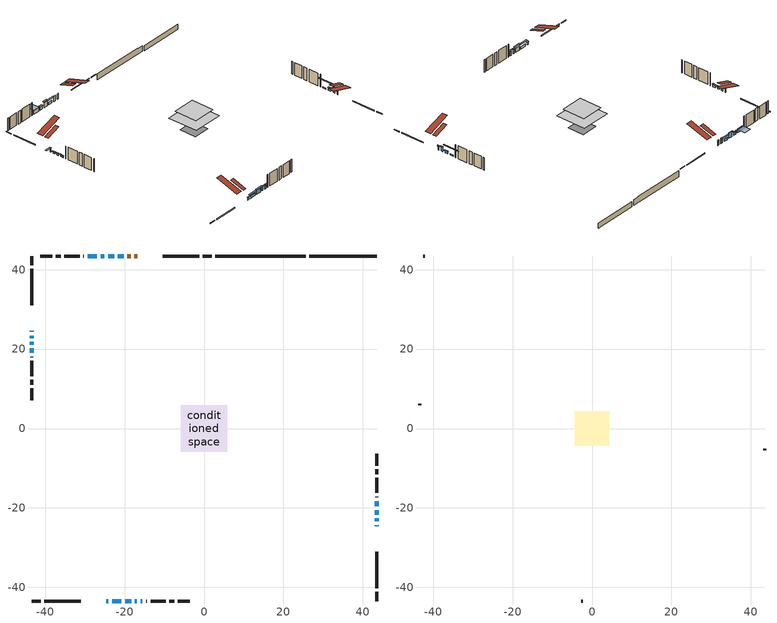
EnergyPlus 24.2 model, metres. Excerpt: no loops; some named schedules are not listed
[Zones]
conditioned space
 floor outside (Floor1 construction): -2.62,-2.62 -2.62,2.62 2.62,2.62 2.62,-2.62 z0.92
 floor outside (Floor2 construction): -1.28,-1.28 -1.28,1.28 1.28,1.28 1.28,-1.28 z0.92
 floor adiabatic (AdiabaticFloorConstruction): -5.87,-5.87 -5.87,5.87 5.87,5.87 5.87,-5.87 z3.36
 floor foundation (Slab1 construction): -2.76,-2.76 -2.76,2.76 2.76,2.76 2.76,-2.76 z-1.66
 floor foundation (Slab1 construction 1): -3.2,-3.2 -3.2,3.2 3.2,3.2 3.2,-3.2 z-1.42
 wall outside (RimJoist1 construction): 1.96,43.44 -0.33,43.44 / -43.44,-43.44 -41.16,-43.44 / -43.44,43.44 -43.44,41.16 / 43.44,-43.44 43.44,-41.16 z0.92:1.22
 wall outside (RimJoist2 construction): -1.25,43.44 -10.43,43.44 / -40.23,-43.44 -31.05,-43.44 / -43.44,40.23 -43.44,31.05 / 43.44,-40.23 43.44,-31.05 z0.92:1.22
 wall outside (AdiabaticWallConstruction 1): -16.87,43.44 -17.56,43.44 / -18.49,43.44 -19.31,43.44 z0.92:2.95
 wall outside (AdiabaticWallConstruction): -24.62,-43.44 -24.08,-43.44 z0.92:1.81; -43.44,24.62 -43.44,24.33 / 43.44,-24.62 43.44,-24.33 / -19.89,-43.44 -18.31,-43.44 / -17.38,-43.44 -16.9,-43.44 / -15.97,-43.44 -15.49,-43.44 z0.92:2.48; -43.44,23.41 -43.44,22.74 z0.92:1.65; 43.44,-23.41 43.44,-22.64 z0.92:2.67; 43.44,-21.71 43.44,-20.54 / -20.24,43.44 -21.71,43.44 z0.92:1.86; -23.15,-43.44 -20.82,-43.44 z0.92:1.84; -43.44,21.82 -43.44,21.15 / -43.44,20.23 -43.44,19.06 z0.92:1.66; -22.64,43.44 -24.14,43.44 z0.92:2.93; 43.44,-19.62 43.44,-18.27 z0.92:1.3; -25.07,43.44 -26.03,43.44 z0.92:2.09; -26.96,43.44 -29.32,43.44 z0.92:2.28
 wall outside (Wall1 construction): -30.25,43.44 -30.42,43.44 / -14.56,-43.44 -14.39,-43.44 / -43.44,18.13 -43.44,17.96 / 43.44,-17.34 43.44,-17.17 z0.92:5.8
 wall outside (Wall2 construction): -31.35,43.44 -35.16,43.44 / -13.46,-43.44 -9.65,-43.44 / -43.44,17.03 -43.44,13.22 / 43.44,-16.24 43.44,-12.43 z0.92:5.8
 wall outside (Wall3 construction): -36.09,43.44 -37.31,43.44 / -8.72,-43.44 -7.5,-43.44 / -43.44,12.29 -43.44,11.07 / 43.44,-11.5 43.44,-10.28 z0.92:5.8
 wall outside (Wall4 construction): -38.24,43.44 -41.23,43.44 / -6.57,-43.44 -3.58,-43.44 / -43.44,10.14 -43.44,7.15 / 43.44,-9.35 43.44,-6.36 z0.92:5.8
 wall foundation (FoundationWall1 construction): 43.44,43.44 26.53,43.44 z-1.66:0.31
 wall foundation (FoundationWall2 construction): 2.89,43.44,-1.42 2.89,43.44,0.92 23.33,43.44,0.92 23.33,43.44,0.69 25.6,43.44,0.69 25.6,43.44,-1.42
 window (WindowConstruction 15): -24.61,-43.44 -24.08,-43.44 z0.92:1.81
 window (WindowConstruction 6): -43.44,24.61 -43.44,24.33 z0.92:2.48
 window (WindowConstruction 7): -43.44,23.4 -43.44,22.74 z0.92:1.65
 window (WindowConstruction 8): 43.44,-24.61 43.44,-24.33 z0.92:2.48
 window (WindowConstruction 9): 43.44,-23.4 43.44,-22.64 z0.92:2.67
 window (WindowConstruction 10): 43.44,-21.71 43.44,-20.55 z0.92:1.86
 window (WindowConstruction 11): -20.24,43.44 -21.71,43.44 z0.92:1.86
 window (WindowConstruction 12): -23.15,-43.44 -20.82,-43.44 z0.92:1.83
 window (WindowConstruction 13): -43.44,21.82 -43.44,21.15 z0.92:1.66
 window (WindowConstruction): -22.64,43.44 -24.14,43.44 z0.92:2.93
 window (WindowConstruction 14): -43.44,20.22 -43.44,19.06 z0.92:1.66
 window (WindowConstruction 16): 43.44,-19.62 43.44,-18.27 z0.92:1.3
 window (WindowConstruction 1): -25.07,43.44 -26.03,43.44 z0.92:2.09
 window (WindowConstruction 2): -26.96,43.44 -29.32,43.44 z0.92:2.28
 window (WindowConstruction 3): -19.89,-43.44 -18.31,-43.44 z0.92:2.48
 window (WindowConstruction 4): -17.38,-43.44 -16.9,-43.44 z0.92:2.48
 window (WindowConstruction 5): -15.97,-43.44 -15.49,-43.44 z0.92:2.48
 door (Door): -16.87,43.44 -17.56,43.44 z0.92:2.95
 door (Door 1): -18.49,43.44 -19.31,43.44 z0.92:2.95
 ceiling adiabatic (AdiabaticFloorConstruction): 5.87,-5.87 5.87,5.87 -5.87,5.87 -5.87,-5.87 z3.36
 roof outside (Roof2 construction): -15.94,43.44,5.8 -15.94,38.14,7.57 -14.54,38.14,7.57 -14.54,43.44,5.8; -25.54,-43.44,5.8 -25.54,-38.14,7.57 -26.94,-38.14,7.57 -26.94,-43.44,5.8; -43.44,25.54,5.8 -38.14,25.54,7.57 -38.14,26.94,7.57 -43.44,26.94,5.8; 43.44,-25.54,5.8 38.14,-25.54,7.57 38.14,-26.94,7.57 43.44,-26.94,5.8
attic - vented
 floor to conditioned space (Floor3 construction Reversed): -4.38,-4.38 -4.38,4.38 4.38,4.38 4.38,-4.38 z5.8
 wall outside (Wall5 construction): -42.16,43.44 -42.51,43.44 / -2.66,-43.44 -2.3,-43.44 / -43.44,6.22 -43.44,5.87 / 43.44,-5.43 43.44,-5.08 z0.92:5.8
 roof outside (Roof1 construction): -13.61,43.44,5.8 -13.61,34.91,8.64 -11.36,34.91,8.64 -11.36,43.44,5.8; -27.87,-43.44,5.8 -27.87,-34.91,8.64 -30.12,-34.91,8.64 -30.12,-43.44,5.8; -43.44,27.87,5.8 -34.91,27.87,8.64 -34.91,30.12,8.64 -43.44,30.12,5.8; 43.44,-27.87,5.8 34.91,-27.87,8.64 34.91,-30.12,8.64 43.44,-30.12,5.8
shading: -23.9,-43.44 -24.79,-43.44 -24.79,-44.66 -23.9,-44.66 z1.99; -43.44,24.15 -43.44,24.79 -45.88,24.79 -45.88,24.15 z2.66; -43.44,22.56 -43.44,23.58 -43.85,23.58 -43.85,22.56 z1.83; 43.44,-24.15 43.44,-24.79 43.85,-24.79 43.85,-24.15 z2.66; 43.44,-22.46 43.44,-23.58 43.85,-23.58 43.85,-22.46 z2.85; 43.44,-20.37 43.44,-21.89 43.85,-21.89 43.85,-20.37 z2.04; -22.62,43.44 -19.33,43.44 -19.33,43.85 -22.62,43.85 z2.77; -19.91,-43.44 -24.06,-43.44 -24.06,-43.85 -19.91,-43.85 z2.75; -43.44,20.97 -43.44,21.99 -43.85,21.99 -43.85,20.97 z1.84; -24.32,43.44 -22.46,43.44 -22.46,43.85 -24.32,43.85 z3.11; -43.44,18.88 -43.44,20.4 -43.85,20.4 -43.85,18.88 z1.84; 43.44,-15.65 43.44,-22.24 43.85,-22.24 43.85,-15.65 z3.92; -26.21,43.44 -24.89,43.44 -24.89,44.05 -26.21,44.05 z2.27; -29.5,43.44 -26.78,43.44 -26.78,46.79 -29.5,46.79 z2.46; -17.7,-43.44 -20.5,-43.44 -20.5,-43.85 -17.7,-43.85 z3.09; -16.6,-43.44 -17.68,-43.44 -17.68,-43.85 -16.6,-43.85 z2.78; -15.19,-43.44 -16.27,-43.44 -16.27,-43.85 -15.19,-43.85 z2.78
[Building]
Building 1: Terrain=Suburbs
[Site:Location]
Calgary Intl AP_AB: Latitude {deg}=51.11; Longitude {deg}=-114.02; Time Zone {hr}=-7; Elevation {m}=1084; Keep Site Location Information=Yes
[Site:GroundTemperature:Shallow]
0.326196, -1.55603, -1.70677, -0.813554, 2.7722, 6.34125, 9.43543, 11.3955, 11.562, 9.96783, 6.95256, 3.49299
[Site:WaterMainsTemperature]
Calculation Method=Schedule; Temperature Schedule=mains temperature schedule
[Material] Roughness=Rough; Thermal Absorptance=0.9
Name | Thickness {m} | Conductivity {W/m-K} | Density {kg/m3} | Specific Heat {J/kg-K} | Solar Absorptance | Visible Absorptance
asphalt or fiberglass shingles | 0.00635 | 0.162714 | 1121.4 | 1465.45 | 0.4 | 0.4
ceiling loosefill ins | 0.169333 | 0.0480833 | 16.02 | 1046.75 | 0.7 | 0.7
ceiling stud and cavity | 0.1397 | 0.166325 | 65.682 | 1177.47 | 0.7 | 0.7
concrete 4.0 in. | 0.1016 | 1.803125 | 2242.8 | 837.4 | 0.7 | 0.7
concrete 8.0 in. | 0.2032 | 1.803125 | 2242.8 | 837.4 | 0.7 | 0.7
door material | 0.04445 | 0.053851 | 512.64 | 1214.23 | 0.7 | 0.7
exterior vertical ins | 0.00151968 | 0.029427 | 32.04 | 1214.23 | 0.7 | 0.7
exterior vertical ins 1 | 0.00325603 | 0.029427 | 32.04 | 1214.23 | 0.7 | 0.7
floor covering | 0.0127 | 0.0433444 | 54.468 | 1339.84 | 0.6 | 0.6
floor rigid ins; roof rigid ins | 0.103632 | 0.029427 | 32.04 | 1214.23 | 0.7 | 0.7
floor rigid ins 1; wall rigid ins 1 | 0.512978 | 0.029427 | 32.04 | 1214.23 | 0.7 | 0.7
floor stud and cavity | 0.1397 | 0.151351 | 92.3553 | 1139.71 | 0.7 | 0.7
floor stud and cavity 1 | 0.1397 | 0.167309 | 92.3553 | 1139.71 | 0.7 | 0.7
floor stud and cavity 2 | 0.1397 | 1.75129 | 37.0049 | 1207.88 | 0.7 | 0.7
furniture material conditioned space 1 | 0.1524 | 0.115458 | 640.8 | 1214.23 | 0.6 | 0.6
gypsum board | 0.0127 | 0.160291 | 801 | 837.4 | 0.6 | 0.6
gypsum board 1 | 0.0127 | 0.160291 | 801 | 837.4 | 0.7 | 0.7
osb sheathing 0.5 in. | 0.0127 | 0.115458 | 512.64 | 1214.23 | 0.7 | 0.7
osb sheathing 0.75 in. | 0.01905 | 0.115458 | 512.64 | 1214.23 | 0.7 | 0.7
osb sheathing 2.0 in. | 0.0508 | 0.115458 | 512.64 | 1214.23 | 0.7 | 0.7
rim joist rigid ins; wall rigid ins | 0.051816 | 0.029427 | 32.04 | 1214.23 | 0.7 | 0.7
rim joist stud and cavity | 0.0508 | 0.0488503 | 125.044 | 1163.47 | 0.6 | 0.6
rim joist stud and cavity 1 | 0.0508 | 0.0482781 | 125.044 | 1163.47 | 0.6 | 0.6
roof stud and cavity | 0.2032 | 0.141459 | 78.34581 | 1123.46 | 0.7 | 0.7
wall stud and cavity | 0.1397 | 0.103846 | 139.0536 | 1170.24 | 0.7 | 0.7
wall stud and cavity 1 | 0.1397 | 0.180317 | 139.0536 | 1170.24 | 0.7 | 0.7
wall stud and cavity 2 | 0.1397 | 0.233353 | 139.0536 | 1170.24 | 0.7 | 0.7
wall stud and cavity 3 | 0.1397 | 0.18494 | 139.0536 | 1170.24 | 0.7 | 0.7
wall stud and cavity 4 | 0.0889 | 6.9971 | 50.32683 | 1063.81 | 0.6 | 0.6
wall stud and cavity 5 | 0.0889 | 0.380278 | 52.3479 | 1209.89 | 0.7 | 0.7
wall stud and cavity 6 | 0.0889 | 0.391764 | 83.0341 | 1211.67 | 0.7 | 0.7
wood siding | 0.0254 | 0.102417 | 544.68 | 1172.36 | 0.4 | 0.4
wood siding 1 | 0.00254 | 0.102417 | 544.68 | 1172.36 | 0.4 | 0.4
wood siding 2; wood siding 3; wood siding 4 | 0.0254 | 0.102417 | 544.68 | 1172.36 | 0.7 | 0.7
[WindowMaterial:SimpleGlazingSystem]
Name | U-Factor {W/m2-K} | Solar Heat Gain Coefficient
WindowMaterial | 4.349348 | 0.68
WindowMaterial 1 | 1.43142 | 0.45
WindowMaterial 10 | 1.41212 | 0.45
WindowMaterial 11 | 1.44562 | 0.44
WindowMaterial 12 | 1.58984 | 0.38
WindowMaterial 13 | 1.49104 | 0.42
WindowMaterial 14 | 1.84932 | 0.5
WindowMaterial 15 | 5.675161 | 0.6
WindowMaterial 2 | 1.27698 | 0.51
WindowMaterial 3 | 1.240643 | 0.52
WindowMaterial 4 | 1.41212 | 0.46
WindowMaterial 5 | 1.58814 | 0.38
WindowMaterial 6 | 1.59211 | 0.4
WindowMaterial 7 | 1.59381 | 0.38
WindowMaterial 8 | 1.47287 | 0.44
WindowMaterial 9 | 1.44108 | 0.44
[Construction]
AdiabaticFloorConstruction: floor stud and cavity 2, floor rigid ins 1, osb sheathing 0.75 in., floor covering
AdiabaticWallConstruction: wood siding 3, wall rigid ins 1, wall stud and cavity 5, gypsum board
AdiabaticWallConstruction 1: wood siding 4, wall rigid ins 1, wall stud and cavity 5, gypsum board
Door; Door 1: door material
Floor1 construction: floor stud and cavity, floor rigid ins, osb sheathing 0.75 in., floor covering
Floor2 construction: floor stud and cavity 1, floor rigid ins, osb sheathing 0.75 in., floor covering
Floor3 construction Reversed: gypsum board, ceiling stud and cavity, ceiling loosefill ins
FoundationWall1 construction; FoundationWall2 construction: concrete 8.0 in., gypsum board 1
furniture construction conditioned space 1: furniture material conditioned space 1
PartitionWallConstruction: gypsum board, wall stud and cavity 6, gypsum board
RimJoist1 construction: wood siding 2, rim joist rigid ins, osb sheathing 2.0 in., rim joist stud and cavity
RimJoist2 construction: wood siding 2, rim joist rigid ins, osb sheathing 2.0 in., rim joist stud and cavity 1
Roof1 construction: asphalt or fiberglass shingles
Roof2 construction: asphalt or fiberglass shingles, roof rigid ins, osb sheathing 0.75 in., roof stud and cavity, gypsum board
Slab1 construction; Slab1 construction 1: concrete 4.0 in.
Wall1 construction: wood siding, osb sheathing 0.5 in., wall stud and cavity, gypsum board
Wall2 construction: wood siding, wall rigid ins, osb sheathing 0.5 in., wall stud and cavity 1, gypsum board
Wall3 construction: wood siding, wall rigid ins, osb sheathing 0.5 in., wall stud and cavity 2, gypsum board
Wall4 construction: wood siding, wall rigid ins, osb sheathing 0.5 in., wall stud and cavity 3, gypsum board
Wall5 construction: wood siding 1, wall stud and cavity 4
WindowConstruction: WindowMaterial
WindowConstruction 1: WindowMaterial 1
WindowConstruction 10: WindowMaterial 9
WindowConstruction 11: WindowMaterial 10
WindowConstruction 12: WindowMaterial 11
WindowConstruction 13: WindowMaterial 12
WindowConstruction 14: WindowMaterial 13
WindowConstruction 15: WindowMaterial 14
WindowConstruction 16: WindowMaterial 15
WindowConstruction 2: WindowMaterial 2
WindowConstruction 3: WindowMaterial 3
WindowConstruction 4: WindowMaterial 4
WindowConstruction 5: WindowMaterial 5
WindowConstruction 6; WindowConstruction 8: WindowMaterial 6
WindowConstruction 7: WindowMaterial 7
WindowConstruction 9: WindowMaterial 8
[Zone] Multiplier=1; Part of Total Floor Area=Yes
Name | Volume {m3}
attic - vented | 35.3824
conditioned space | 561.4
[Space]
Name | Zone | Volume {m3}
attic - vented 1 | attic - vented | 35.3824
conditioned space 1 | conditioned space | 561.4
[ZoneInfiltration:EffectiveLeakageArea]
infil attic - vented 1: Zone or Space=attic - vented 1; Schedule=Always On Discrete; Effective Air Leakage Area {cm2}=2628.69; Stack Coefficient=0.00053681; Wind Coefficient=1.56542e-05
[ZoneMixing]
whole house fan mix: Zone or Space=attic - vented; Schedule=Always On Continuous; Design Flow Rate Calculation Method=Flow/Zone; Design Flow Rate {m3/s}=0; Source Zone or Space=conditioned space
[SurfaceProperty:ExposedFoundationPerimeter] Exposed Perimeter Calculation Method=TotalExposedPerimeter
Name | Total Exposed Perimeter {m}
Slab1 | 16.916
Slab1 1 | 22.708
[InternalMass] Zone or ZoneList=conditioned space; Space or SpaceList=conditioned space 1
Name | Construction | Surface Area {m2}
furniture mass conditioned space 1 | furniture construction conditioned space 1 | 97.2043
partition wall mass | PartitionWallConstruction | 243.011
[Lights]
interior lighting: Zone or ZoneList or Space or SpaceList=conditioned space 1; Schedule=interior lighting schedule; Design Level Calculation Method=LightingLevel; Lighting Level {W}=343.2; Return Air Fraction=0; Fraction Radiant=0.6; Fraction Visible=0.2; Fraction Replaceable=1
[People]
occupants: Zone or ZoneList or Space or SpaceList=conditioned space 1; Number of People Schedule=occupants schedule; Number of People Calculation Method=People; Number of People=3; Fraction Radiant=0.314171; Sensible Heat Fraction=0.56303; Activity Level Schedule=occupants activity schedule; Carbon Dioxide Generation Rate {m3/s-W}=0; Enable ASHRAE 55 Comfort Warnings=No; Mean Radiant Temperature Calculation Type=EnclosureAveraged
[ElectricEquipment] Zone or ZoneList or Space or SpaceList=conditioned space 1; Design Level Calculation Method=EquipmentLevel
Name | Schedule | Design Level {W} | Fraction Latent | Fraction Radiant | Fraction Lost
clothes dryer | clothes dryer schedule | 140.772 | 0.015 | 0.081 | 0.85
clothes washer | clothes washer schedule | 32.1985 | 0.03 | 0.162 | 0.7
cooking range | cooking range schedule | 215.147 | 0.08 | 0.432 | 0.2
dishwasher | dishwasher schedule | 66.8632 | 0.3 | 0.18 | 0.4
fridge | fridge schedule | 72.9452 | 0 | 0.6 | 0
mech vent bath fan 0 | mech vent bath fan 0 schedule | 50.2 | 0 | 0 | 1
mech vent bath fan 1 | mech vent bath fan 1 schedule | 50.2 | 0 | 0 | 1
mech vent house fan | mech vent house fan schedule | 0 | 0 | 0 | 1
mech vent house fan cfis | mech vent house fan cfis schedule | 0 | 0 | 0 | 0
mech vent range fan 0 | mech vent range fan 0 schedule | 57 | 0 | 0 | 1
misc plug loads | misc plug loads schedule | 494.7 | 0.045 | 0.513 | 0.1
whole house fan | Always On Discrete | 0 | 0 | 0 | 1
[OtherEquipment] Zone or ZoneList or Space or SpaceList=conditioned space 1; Design Level Calculation Method=EquipmentLevel
Name | Fuel Type | Schedule | Design Level {W} | Fraction Latent | Fraction Radiant | Fraction Lost
clothes dryer 1 | Electricity | clothes dryer schedule | 0 | 0.015 | 0.081 | 0.85
cooking range 1 | Electricity | cooking range schedule | 0 | 0.08 | 0.432 | 0.2
general water use latent | None | general water use schedule | 62.594 | 1 | 0 | 0
general water use sensible | None | general water use schedule | -61.6891 | 0 | 0.6 | 0
mech vent house fan latent load | None | Always On Discrete | 0 | 1 | 0 | 0
mech vent house fan sensible load | None | Always On Discrete | 0 | 0 | 0 | 0
water heater energy adjustment1 | NaturalGas | Always On Discrete | 0.01 | 0 | 0 | 1
[ZoneInfiltration:DesignFlowRate] Zone or ZoneList or Space or SpaceList=conditioned space 1; Schedule=Always On Discrete; Design Flow Rate Calculation Method=Flow/Zone; Design Flow Rate {m3/s}=0
infil flow; natural vent flow; whole house fan flow
[Foundation:Kiva] Initial Indoor Air Temperature {C}=18; Wall Depth Below Slab {m}=0.2032; Custom Block X Position 1 {m}=0.2159; Custom Block Z Position 1 {m}=0
Name | Wall Height Above Grade {m} | Custom Block Material Name 1 | Custom Block Depth 1 {m}
Foundation Kiva 1 | 0.310012 | exterior vertical ins | 1.97001
Foundation Kiva 2 | 0.920008 | exterior vertical ins 1 | 2.34001
[Foundation:Kiva:Settings]
Soil Conductivity {W/m-K}=0.849921; Soil Density {kg/m3}=1842.3; Soil Specific Heat {J/kg-K}=418.7; Ground Solar Absorptivity=0.9; Ground Thermal Absorptivity=0.9; Ground Surface Roughness {m}=0.03; Far-Field Width {m}=40; Deep-Ground Boundary Condition=ZeroFlux; Deep-Ground Depth {m}=40; Minimum Cell Dimension {m}=0.2; Maximum Cell Growth Coefficient=3; Simulation Timestep=Timestep
[Exterior:Lights]
exterior lighting: Schedule=exterior lighting schedule; Design Level {W}=75.6
[Schedule:Constant]
Name | Hourly Value
Always On Continuous; mech vent house fan schedule; mech vent house fan cfis schedule; Always On Discrete | 1
occupants activity schedule | 117.228
fridge schedule | 0
[Schedule:Week:Daily]
interior lighting schedule Week Rule - Jan1-Jan27: interior lighting schedule day, interior lighting schedule day, interior lighting schedule day, interior lighting schedule day, interior lighting schedule day, interior lighting schedule day, interior lighting schedule day, interior lighting schedule default day, interior lighting schedule default day, interior lighting schedule default day, interior lighting schedule default day, interior lighting schedule default day
interior lighting schedule Week Rule - Jan28-Feb3: interior lighting schedule day, interior lighting schedule day, interior lighting schedule day, interior lighting schedule day, interior lighting schedule day 1, interior lighting schedule day 1, interior lighting schedule day 1, interior lighting schedule default day, interior lighting schedule default day, interior lighting schedule default day, interior lighting schedule default day, interior lighting schedule default day
interior lighting schedule Week Rule - Feb4-Feb24: interior lighting schedule day 1, interior lighting schedule day 1, interior lighting schedule day 1, interior lighting schedule day 1, interior lighting schedule day 1, interior lighting schedule day 1, interior lighting schedule day 1, interior lighting schedule default day, interior lighting schedule default day, interior lighting schedule default day, interior lighting schedule default day, interior lighting schedule default day
interior lighting schedule Week Rule - Feb25-Mar3: interior lighting schedule day 1, interior lighting schedule day 1, interior lighting schedule day 1, interior lighting schedule day 1, interior lighting schedule day 2, interior lighting schedule day 2, interior lighting schedule day 2, interior lighting schedule default day, interior lighting schedule default day, interior lighting schedule default day, interior lighting schedule default day, interior lighting schedule default day
interior lighting schedule Week Rule - Mar4-Mar31: interior lighting schedule day 2, interior lighting schedule day 2, interior lighting schedule day 2, interior lighting schedule day 2, interior lighting schedule day 2, interior lighting schedule day 2, interior lighting schedule day 2, interior lighting schedule default day, interior lighting schedule default day, interior lighting schedule default day, interior lighting schedule default day, interior lighting schedule default day
interior lighting schedule Week Rule - Apr1-Apr28: interior lighting schedule day 3, interior lighting schedule day 3, interior lighting schedule day 3, interior lighting schedule day 3, interior lighting schedule day 3, interior lighting schedule day 3, interior lighting schedule day 3, interior lighting schedule default day, interior lighting schedule default day, interior lighting schedule default day, interior lighting schedule default day, interior lighting schedule default day
interior lighting schedule Week Rule - Apr29-May5: interior lighting schedule day 3, interior lighting schedule day 3, interior lighting schedule day 4, interior lighting schedule day 4, interior lighting schedule day 4, interior lighting schedule day 4, interior lighting schedule day 4, interior lighting schedule default day, interior lighting schedule default day, interior lighting schedule default day, interior lighting schedule default day, interior lighting schedule default day
interior lighting schedule Week Rule - May6-May26: interior lighting schedule day 4, interior lighting schedule day 4, interior lighting schedule day 4, interior lighting schedule day 4, interior lighting schedule day 4, interior lighting schedule day 4, interior lighting schedule day 4, interior lighting schedule default day, interior lighting schedule default day, interior lighting schedule default day, interior lighting schedule default day, interior lighting schedule default day
interior lighting schedule Week Rule - May27-Jun2: interior lighting schedule day 4, interior lighting schedule day 4, interior lighting schedule day 4, interior lighting schedule day 4, interior lighting schedule day 4, interior lighting schedule day 5, interior lighting schedule day 5, interior lighting schedule default day, interior lighting schedule default day, interior lighting schedule default day, interior lighting schedule default day, interior lighting schedule default day
interior lighting schedule Week Rule - Jun3-Jun30: interior lighting schedule day 5, interior lighting schedule day 5, interior lighting schedule day 5, interior lighting schedule day 5, interior lighting schedule day 5, interior lighting schedule day 5, interior lighting schedule day 5, interior lighting schedule default day, interior lighting schedule default day, interior lighting schedule default day, interior lighting schedule default day, interior lighting schedule default day
interior lighting schedule Week Rule - Jul1-Jul28: interior lighting schedule day 6, interior lighting schedule day 6, interior lighting schedule day 6, interior lighting schedule day 6, interior lighting schedule day 6, interior lighting schedule day 6, interior lighting schedule day 6, interior lighting schedule default day, interior lighting schedule default day, interior lighting schedule default day, interior lighting schedule default day, interior lighting schedule default day
interior lighting schedule Week Rule - Jul29-Aug4: interior lighting schedule day 6, interior lighting schedule day 6, interior lighting schedule day 6, interior lighting schedule day 7, interior lighting schedule day 7, interior lighting schedule day 7, interior lighting schedule day 7, interior lighting schedule default day, interior lighting schedule default day, interior lighting schedule default day, interior lighting schedule default day, interior lighting schedule default day
interior lighting schedule Week Rule - Aug5-Aug25: interior lighting schedule day 7, interior lighting schedule day 7, interior lighting schedule day 7, interior lighting schedule day 7, interior lighting schedule day 7, interior lighting schedule day 7, interior lighting schedule day 7, interior lighting schedule default day, interior lighting schedule default day, interior lighting schedule default day, interior lighting schedule default day, interior lighting schedule default day
interior lighting schedule Week Rule - Aug26-Sep1: interior lighting schedule day 7, interior lighting schedule day 7, interior lighting schedule day 7, interior lighting schedule day 7, interior lighting schedule day 7, interior lighting schedule day 7, interior lighting schedule day 8, interior lighting schedule default day, interior lighting schedule default day, interior lighting schedule default day, interior lighting schedule default day, interior lighting schedule default day
interior lighting schedule Week Rule - Sep2-Sep29: interior lighting schedule day 8, interior lighting schedule day 8, interior lighting schedule day 8, interior lighting schedule day 8, interior lighting schedule day 8, interior lighting schedule day 8, interior lighting schedule day 8, interior lighting schedule default day, interior lighting schedule default day, interior lighting schedule default day, interior lighting schedule default day, interior lighting schedule default day
interior lighting schedule Week Rule - Sep30-Oct6: interior lighting schedule day 8, interior lighting schedule day 9, interior lighting schedule day 9, interior lighting schedule day 9, interior lighting schedule day 9, interior lighting schedule day 9, interior lighting schedule day 9, interior lighting schedule default day, interior lighting schedule default day, interior lighting schedule default day, interior lighting schedule default day, interior lighting schedule default day
interior lighting schedule Week Rule - Oct7-Oct27: interior lighting schedule day 9, interior lighting schedule day 9, interior lighting schedule day 9, interior lighting schedule day 9, interior lighting schedule day 9, interior lighting schedule day 9, interior lighting schedule day 9, interior lighting schedule default day, interior lighting schedule default day, interior lighting schedule default day, interior lighting schedule default day, interior lighting schedule default day
interior lighting schedule Week Rule - Oct28-Nov3: interior lighting schedule day 9, interior lighting schedule day 9, interior lighting schedule day 9, interior lighting schedule day 9, interior lighting schedule day 10, interior lighting schedule day 10, interior lighting schedule day 10, interior lighting schedule default day, interior lighting schedule default day, interior lighting schedule default day, interior lighting schedule default day, interior lighting schedule default day
interior lighting schedule Week Rule - Nov4-Nov24: interior lighting schedule day 10, interior lighting schedule day 10, interior lighting schedule day 10, interior lighting schedule day 10, interior lighting schedule day 10, interior lighting schedule day 10, interior lighting schedule day 10, interior lighting schedule default day, interior lighting schedule default day, interior lighting schedule default day, interior lighting schedule default day, interior lighting schedule default day
interior lighting schedule Week Rule - Nov25-Dec1: interior lighting schedule day 10, interior lighting schedule day 10, interior lighting schedule day 10, interior lighting schedule day 10, interior lighting schedule day 10, interior lighting schedule day 10, interior lighting schedule day 11, interior lighting schedule default day, interior lighting schedule default day, interior lighting schedule default day, interior lighting schedule default day, interior lighting schedule default day
interior lighting schedule Week Rule - Dec2-Dec31: interior lighting schedule day 11, interior lighting schedule day 11, interior lighting schedule day 11, interior lighting schedule day 11, interior lighting schedule day 11, interior lighting schedule day 11, interior lighting schedule day 11, interior lighting schedule default day, interior lighting schedule default day, interior lighting schedule default day, interior lighting schedule default day, interior lighting schedule default day
occupants schedule Week Rule - Jan1-Dec31: occupants schedule day, occupants schedule day, occupants schedule day, occupants schedule day, occupants schedule day, occupants schedule day, occupants schedule day, occupants schedule default day, occupants schedule default day, occupants schedule default day, occupants schedule default day, occupants schedule default day
clothes dryer schedule Week Rule - Jan1-Dec31: clothes dryer schedule day, clothes dryer schedule day, clothes dryer schedule day, clothes dryer schedule day, clothes dryer schedule day, clothes dryer schedule day, clothes dryer schedule day, clothes dryer schedule default day, clothes dryer schedule default day, clothes dryer schedule default day, clothes dryer schedule default day, clothes dryer schedule default day
clothes washer schedule Week Rule - Jan1-Dec31: clothes washer schedule day, clothes washer schedule day, clothes washer schedule day, clothes washer schedule day, clothes washer schedule day, clothes washer schedule day, clothes washer schedule day, clothes washer schedule default day, clothes washer schedule default day, clothes washer schedule default day, clothes washer schedule default day, clothes washer schedule default day
cooking range schedule Week Rule - Jan1-Dec31: cooking range schedule day, cooking range schedule day, cooking range schedule day, cooking range schedule day, cooking range schedule day, cooking range schedule day, cooking range schedule day, cooking range schedule default day, cooking range schedule default day, cooking range schedule default day, cooking range schedule default day, cooking range schedule default day
dishwasher schedule Week Rule - Jan1-Dec31: dishwasher schedule day, dishwasher schedule day, dishwasher schedule day, dishwasher schedule day, dishwasher schedule day, dishwasher schedule day, dishwasher schedule day, dishwasher schedule default day, dishwasher schedule default day, dishwasher schedule default day, dishwasher schedule default day, dishwasher schedule default day
mech vent bath fan 0 schedule Week Rule - Jan1-Dec31: mech vent bath fan 0 schedule day, mech vent bath fan 0 schedule day, mech vent bath fan 0 schedule day, mech vent bath fan 0 schedule day, mech vent bath fan 0 schedule day, mech vent bath fan 0 schedule day, mech vent bath fan 0 schedule day, mech vent bath fan 0 schedule default day, mech vent bath fan 0 schedule default day, mech vent bath fan 0 schedule default day, mech vent bath fan 0 schedule default day, mech vent bath fan 0 schedule default day
mech vent bath fan 1 schedule Week Rule - Jan1-Dec31: mech vent bath fan 1 schedule day, mech vent bath fan 1 schedule day, mech vent bath fan 1 schedule day, mech vent bath fan 1 schedule day, mech vent bath fan 1 schedule day, mech vent bath fan 1 schedule day, mech vent bath fan 1 schedule day, mech vent bath fan 1 schedule default day, mech vent bath fan 1 schedule default day, mech vent bath fan 1 schedule default day, mech vent bath fan 1 schedule default day, mech vent bath fan 1 schedule default day
mech vent range fan 0 schedule Week Rule - Jan1-Dec31: mech vent range fan 0 schedule day, mech vent range fan 0 schedule day, mech vent range fan 0 schedule day, mech vent range fan 0 schedule day, mech vent range fan 0 schedule day, mech vent range fan 0 schedule day, mech vent range fan 0 schedule day, mech vent range fan 0 schedule default day, mech vent range fan 0 schedule default day, mech vent range fan 0 schedule default day, mech vent range fan 0 schedule default day, mech vent range fan 0 schedule default day
misc plug loads schedule Week Rule - Jan1-Dec31: misc plug loads schedule day, misc plug loads schedule day, misc plug loads schedule day, misc plug loads schedule day, misc plug loads schedule day, misc plug loads schedule day, misc plug loads schedule day, misc plug loads schedule default day, misc plug loads schedule default day, misc plug loads schedule default day, misc plug loads schedule default day, misc plug loads schedule default day
general water use schedule Week Rule - Jan1-Dec31: general water use schedule day, general water use schedule day, general water use schedule day, general water use schedule day, general water use schedule day, general water use schedule day, general water use schedule day, general water use schedule default day, general water use schedule default day, general water use schedule default day, general water use schedule default day, general water use schedule default day
exterior lighting schedule Week Rule - Jan1-Jan27: exterior lighting schedule day, exterior lighting schedule day, exterior lighting schedule day, exterior lighting schedule day, exterior lighting schedule day, exterior lighting schedule day, exterior lighting schedule day, exterior lighting schedule default day, exterior lighting schedule default day, exterior lighting schedule default day, exterior lighting schedule default day, exterior lighting schedule default day
exterior lighting schedule Week Rule - Jan28-Feb3: exterior lighting schedule day, exterior lighting schedule day, exterior lighting schedule day, exterior lighting schedule day, exterior lighting schedule day 1, exterior lighting schedule day 1, exterior lighting schedule day 1, exterior lighting schedule default day, exterior lighting schedule default day, exterior lighting schedule default day, exterior lighting schedule default day, exterior lighting schedule default day
exterior lighting schedule Week Rule - Feb4-Feb24: exterior lighting schedule day 1, exterior lighting schedule day 1, exterior lighting schedule day 1, exterior lighting schedule day 1, exterior lighting schedule day 1, exterior lighting schedule day 1, exterior lighting schedule day 1, exterior lighting schedule default day, exterior lighting schedule default day, exterior lighting schedule default day, exterior lighting schedule default day, exterior lighting schedule default day
[Schedule:Year]
interior lighting schedule: interior lighting schedule Week Rule - Jan1-Jan27, 1, 1, 1, 27, interior lighting schedule Week Rule - Jan28-Feb3, 1, 28, 2, 3, interior lighting schedule Week Rule - Feb4-Feb24, 2, 4, 2, 24, interior lighting schedule Week Rule - Feb25-Mar3, 2, 25, 3, 3, interior lighting schedule Week Rule - Mar4-Mar31, 3, 4, 3, 31, interior lighting schedule Week Rule - Apr1-Apr28, 4, 1, 4, 28, interior lighting schedule Week Rule - Apr29-May5, 4, 29, 5, 5, interior lighting schedule Week Rule - May6-May26, 5, 6, 5, 26, interior lighting schedule Week Rule - May27-Jun2, 5, 27, 6, 2, interior lighting schedule Week Rule - Jun3-Jun30, 6, 3, 6, 30, interior lighting schedule Week Rule - Jul1-Jul28, 7, 1, 7, 28, interior lighting schedule Week Rule - Jul29-Aug4, 7, 29, 8, 4, interior lighting schedule Week Rule - Aug5-Aug25, 8, 5, 8, 25, interior lighting schedule Week Rule - Aug26-Sep1, 8, 26, 9, 1, interior lighting schedule Week Rule - Sep2-Sep29, 9, 2, 9, 29, interior lighting schedule Week Rule - Sep30-Oct6, 9, 30, 10, 6, interior lighting schedule Week Rule - Oct7-Oct27, 10, 7, 10, 27, interior lighting schedule Week Rule - Oct28-Nov3, 10, 28, 11, 3, interior lighting schedule Week Rule - Nov4-Nov24, 11, 4, 11, 24, interior lighting schedule Week Rule - Nov25-Dec1, 11, 25, 12, 1, interior lighting schedule Week Rule - Dec2-Dec31, 12, 2, 12, 31
occupants schedule: occupants schedule Week Rule - Jan1-Dec31, 1, 1, 12, 31
clothes dryer schedule: clothes dryer schedule Week Rule - Jan1-Dec31, 1, 1, 12, 31
clothes washer schedule: clothes washer schedule Week Rule - Jan1-Dec31, 1, 1, 12, 31
cooking range schedule: cooking range schedule Week Rule - Jan1-Dec31, 1, 1, 12, 31
dishwasher schedule: dishwasher schedule Week Rule - Jan1-Dec31, 1, 1, 12, 31
mech vent bath fan 0 schedule: mech vent bath fan 0 schedule Week Rule - Jan1-Dec31, 1, 1, 12, 31
mech vent bath fan 1 schedule: mech vent bath fan 1 schedule Week Rule - Jan1-Dec31, 1, 1, 12, 31
mech vent range fan 0 schedule: mech vent range fan 0 schedule Week Rule - Jan1-Dec31, 1, 1, 12, 31
misc plug loads schedule: misc plug loads schedule Week Rule - Jan1-Dec31, 1, 1, 12, 31
general water use schedule: general water use schedule Week Rule - Jan1-Dec31, 1, 1, 12, 31
exterior lighting schedule: exterior lighting schedule Week Rule - Jan1-Jan27, 1, 1, 1, 27, exterior lighting schedule Week Rule - Jan28-Feb3, 1, 28, 2, 3, exterior lighting schedule Week Rule - Feb4-Feb24, 2, 4, 2, 24, exterior lighting schedule Week Rule - Feb25-Mar3, 2, 25, 3, 3, exterior lighting schedule Week Rule - Mar4-Mar31, 3, 4, 3, 31, exterior lighting schedule Week Rule - Apr1-Apr28, 4, 1, 4, 28, exterior lighting schedule Week Rule - Apr29-May5, 4, 29, 5, 5, exterior lighting schedule Week Rule - May6-May26, 5, 6, 5, 26, exterior lighting schedule Week Rule - May27-Jun2, 5, 27, 6, 2, exterior lighting schedule Week Rule - Jun3-Jun30, 6, 3, 6, 30, exterior lighting schedule Week Rule - Jul1-Jul28, 7, 1, 7, 28, exterior lighting schedule Week Rule - Jul29-Aug4, 7, 29, 8, 4, exterior lighting schedule Week Rule - Aug5-Aug25, 8, 5, 8, 25, exterior lighting schedule Week Rule - Aug26-Sep1, 8, 26, 9, 1, exterior lighting schedule Week Rule - Sep2-Sep29, 9, 2, 9, 29, exterior lighting schedule Week Rule - Sep30-Oct6, 9, 30, 10, 6, exterior lighting schedule Week Rule - Oct7-Oct27, 10, 7, 10, 27, exterior lighting schedule Week Rule - Oct28-Nov3, 10, 28, 11, 3, exterior lighting schedule Week Rule - Nov4-Nov24, 11, 4, 11, 24, exterior lighting schedule Week Rule - Nov25-Dec1, 11, 25, 12, 1, exterior lighting schedule Week Rule - Dec2-Dec31, 12, 2, 12, 31
[Schedule:Compact]
mains temperature schedule: Through: 01/01, For: AllDays, Until: 24:00, 5.30611, Through: 01/02, For: AllDays, Until: 24:00, 5.24556, Through: 01/03, For: AllDays, Until: 24:00, 5.18611, Through: 01/04, For: AllDays, Until: 24:00, 5.12778, Through: 01/05, For: AllDays, Until: 24:00, 5.07, Through: 01/06, For: AllDays, Until: 24:00, 5.01278, Through: 01/07, For: AllDays, Until: 24:00, 4.95722, Through: 01/08, For: AllDays, Until: 24:00, 4.90222, Through: 01/09, For: AllDays, Until: 24:00, 4.84778, Through: 01/10, For: AllDays, Until: 24:00, 4.795, Through: 01/11, For: AllDays, Until: 24:00, 4.74278, Through: 01/12, For: AllDays, Until: 24:00, 4.69167, Through: 01/13, For: AllDays, Until: 24:00, 4.64111, Through: 01/14, For: AllDays, Until: 24:00, 4.59222, Through: 01/15, For: AllDays, Until: 24:00, 4.54389, Through: 01/16, For: AllDays, Until: 24:00, 4.49722, Through: 01/17, For: AllDays, Until: 24:00, 4.45111, Through: 01/18, For: AllDays, Until: 24:00, 4.40611, Through: 01/19, For: AllDays, Until: 24:00, 4.36222, Through: 01/20, For: AllDays, Until: 24:00, 4.32, Through: 01/21, For: AllDays, Until: 24:00, 4.27833, Through: 01/22, For: AllDays, Until: 24:00, 4.23778, Through: 01/23, For: AllDays, Until: 24:00, 4.19833, Through: 01/24, For: AllDays, Until: 24:00, 4.16056, Through: 01/25, For: AllDays, Until: 24:00, 4.12333, Through: 01/26, For: AllDays, Until: 24:00, 4.08778, Through: 01/27, For: AllDays, Until: 24:00, 4.05278, Through: 01/28, For: AllDays, Until: 24:00, 4.01944, Through: 01/29, For: AllDays, Until: 24:00, 3.98722, Through: 01/30, For: AllDays, Until: 24:00, 3.95611, Through: 01/31, For: AllDays, Until: 24:00, 3.92667, Through: 02/01, For: AllDays, Until: 24:00, 3.89778, Through: 02/02, For: AllDays, Until: 24:00, 3.87056, Through: 02/03, For: AllDays, Until: 24:00, 3.84444, Through: 02/04, For: AllDays, Until: 24:00, 3.82, Through: 02/05, For: AllDays, Until: 24:00, 3.79611, Through: 02/06, For: AllDays, Until: 24:00, 3.77389, Through: 02/07, For: AllDays, Until: 24:00, 3.75333, Through: 02/08, For: AllDays, Until: 24:00, 3.73333, Through: 02/09, For: AllDays, Until: 24:00, 3.715, Through: 02/10, For: AllDays, Until: 24:00, 3.69778, Through: 02/11, For: AllDays, Until: 24:00, 3.68222, Through: 02/12, For: AllDays, Until: 24:00, 3.66778, Through: 02/13, For: AllDays, Until: 24:00, 3.65444, Through: 02/14, For: AllDays, Until: 24:00, 3.64278, Through: 02/15, For: AllDays, Until: 24:00, 3.63222, Through: 02/16, For: AllDays, Until: 24:00, 3.62278, Through: 02/17, For: AllDays, Until: 24:00, 3.615, Through: 02/18, For: AllDays, Until: 24:00, 3.60833, Through: 02/19, For: AllDays, Until: 24:00, 3.60333, Through: 02/20, For: AllDays, Until: 24:00, 3.59944, Through: 02/21, For: AllDays, Until: 24:00, 3.59667, Through: 02/22, For: AllDays, Until: 24:00, 3.59556, Through: 02/23, For: AllDays, Until: 24:00, 3.59556, Through: 02/24, For: AllDays, Until: 24:00, 3.59722, Through: 02/25, For: AllDays, Until: 24:00, 3.6, Through: 02/26, For: AllDays, Until: 24:00, 3.60389, Through: 02/27, For: AllDays, Until: 24:00, 3.60944, Through: 02/28, For: AllDays, Until: 24:00, 3.61611, Through: 03/01, For: AllDays, Until: 24:00, 3.62444, Through: 03/02, For: AllDays, Until: 24:00, 3.63333, Through: 03/03, For: AllDays, Until: 24:00, 3.64444, Through: 03/04, For: AllDays, Until: 24:00, 3.65611, Through: 03/05, For: AllDays, Until: 24:00, 3.67, Through: 03/06, For: AllDays, Until: 24:00, 3.68444, Through: 03/07, For: AllDays, Until: 24:00, 3.70056, Through: 03/08, For: AllDays, Until: 24:00, 3.71778, Through: 03/09, For: AllDays, Until: 24:00, 3.73611, Through: 03/10, For: AllDays, Until: 24:00, 3.75611, Through: 03/11, For: AllDays, Until: 24:00, 3.77722, Through: 03/12, For: AllDays, Until: 24:00, 3.79944, Through: 03/13, For: AllDays, Until: 24:00, 3.82333, Through: 03/14, For: AllDays, Until: 24:00, 3.84833, Through: 03/15, For: AllDays, Until: 24:00, 3.87444, Through: 03/16, For: AllDays, Until: 24:00, 3.90222, Through: 03/17, For: AllDays, Until: 24:00, 3.93056, Through: 03/18, For: AllDays, Until: 24:00, 3.96056, Through: 03/19, For: AllDays, Until: 24:00, 3.99167, Through: 03/20, For: AllDays, Until: 24:00, 4.02444, Through: 03/21, For: AllDays, Until: 24:00, 4.05778, Through: 03/22, For: AllDays, Until: 24:00, 4.09278, Through: 03/23, For: AllDays, Until: 24:00, 4.12833, Through: 03/24, For: AllDays, Until: 24:00, 4.16556, Through: 03/25, For: AllDays, Until: 24:00, 4.20389, Through: 03/26, For: AllDays, Until: 24:00, 4.24333, Through: 03/27, For: AllDays, Until: 24:00, 4.28389, Through: 03/28, For: AllDays, Until: 24:00, 4.32611, Through: 03/29, For: AllDays, Until: 24:00, 4.36889, Through: 03/30, For: AllDays, Until: 24:00, 4.41278, Through: 03/31, For: AllDays, Until: 24:00, 4.45778, Through: 04/01, For: AllDays, Until: 24:00, 4.50389, Through: 04/02, For: AllDays, Until: 24:00, 4.55111, Through: 04/03, For: AllDays, Until: 24:00, 4.59944, Through: 04/04, For: AllDays, Until: 24:00, 4.64833, Through: 04/05, For: AllDays, Until: 24:00, 4.69889, Through: 04/06, For: AllDays, Until: 24:00, 4.75, Through: 04/07, For: AllDays, Until: 24:00, 4.80222, Through: 04/08, For: AllDays, Until: 24:00, 4.85556, Through: 04/09, For: AllDays, Until: 24:00, 4.91, Through: 04/10, For: AllDays, Until: 24:00, 4.965, Through: 04/11, For: AllDays, Until: 24:00, 5.02111, Through: 04/12, For: AllDays, Until: 24:00, 5.07833, Through: 04/13, For: AllDays, Until: 24:00, 5.13611, Through: 04/14, For: AllDays, Until: 24:00, 5.195, Through: 04/15, For: AllDays, Until: 24:00, 5.25444, Through: 04/16, For: AllDays, Until: 24:00, 5.315, Through: 04/17, For: AllDays, Until: 24:00, 5.37611, Through: 04/18, For: AllDays, Until: 24:00, 5.43833, Through: 04/19, For: AllDays, Until: 24:00, 5.50111, Through: 04/20, For: AllDays, Until: 24:00, 5.565, Through: 04/21, For: AllDays, Until: 24:00, 5.62944, Through: 04/22, For: AllDays, Until: 24:00, 5.69444, Through: 04/23, For: AllDays, Until: 24:00, 5.76, Through: 04/24, For: AllDays, Until: 24:00, 5.82667, Through: 04/25, For: AllDays, Until: 24:00, 5.89389, Through: 04/26, For: AllDays, Until: 24:00, 5.96167, Through: 04/27, For: AllDays, Until: 24:00, 6.03056, Through: 04/28, For: AllDays, Until: 24:00, 6.09944, Through: 04/29, For: AllDays, Until: 24:00, 6.16944, Through: 04/30, For: AllDays, Until: 24:00, 6.23944, Through: 05/01, For: AllDays, Until: 24:00, 6.31056, Through: 05/02, For: AllDays, Until: 24:00, 6.38167, Through: 05/03, For: AllDays, Until: 24:00, 6.45333, Through: 05/04, For: AllDays, Until: 24:00, 6.52611, Through: 05/05, For: AllDays, Until: 24:00, 6.59889, Through: 05/06, For: AllDays, Until: 24:00, 6.67167, Through: 05/07, For: AllDays, Until: 24:00, 6.74556, Through: 05/08, For: AllDays, Until: 24:00, 6.81944, Through: 05/09, For: AllDays, Until: 24:00, 6.89389, Through: 05/10, For: AllDays, Until: 24:00, 6.96889, Through: 05/11, For: AllDays, Until: 24:00, 7.04389, Through: 05/12, For: AllDays, Until: 24:00, 7.11944, Through: 05/13, For: AllDays, Until: 24:00, 7.195, Through: 05/14, For: AllDays, Until: 24:00, 7.27111, Through: 05/15, For: AllDays, Until: 24:00, 7.34722, Through: 05/16, For: AllDays, Until: 24:00, 7.42389, Through: 05/17, For: AllDays, Until: 24:00, 7.50056, Through: 05/18, For: AllDays, Until: 24:00, 7.57722, Through: 05/19, For: AllDays, Until: 24:00, 7.65444, Through: 05/20, For: AllDays, Until: 24:00, 7.73167, Through: 05/21, For: AllDays, Until: 24:00, 7.80889, Through: 05/22, For: AllDays, Until: 24:00, 7.88611, Through: 05/23, For: AllDays, Until: 24:00, 7.96333, Through: 05/24, For: AllDays, Until: 24:00, 8.04111, Through: 05/25, For: AllDays, Until: 24:00, 8.11833, Through: 05/26, For: AllDays, Until: 24:00, 8.19611, Through: 05/27, For: AllDays, Until: 24:00, 8.27333, Through: 05/28, For: AllDays, Until: 24:00, 8.35056, Through: 05/29, For: AllDays, Until: 24:00, 8.42778, Through: 05/30, For: AllDays, Until: 24:00, 8.505, Through: 05/31, For: AllDays, Until: 24:00, 8.58222, Through: 06/01, For: AllDays, Until: 24:00, 8.65889, Through: 06/02, For: AllDays, Until: 24:00, 8.73556, Through: 06/03, For: AllDays, Until: 24:00, 8.81222, Through: 06/04, For: AllDays, Until: 24:00, 8.88889, Through: 06/05, For: AllDays, Until: 24:00, 8.965, Through: 06/06, For: AllDays, Until: 24:00, 9.04056, Through: 06/07, For: AllDays, Until: 24:00, 9.11611, Through: 06/08, For: AllDays, Until: 24:00, 9.19167, Through: 06/09, For: AllDays, Until: 24:00, 9.26667, Through: 06/10, For: AllDays, Until: 24:00, 9.34111, Through: 06/11, For: AllDays, Until: 24:00, 9.41556, Through: 06/12, For: AllDays, Until: 24:00, 9.48889, Through: 06/13, For: AllDays, Until: 24:00, 9.56278, Through: 06/14, For: AllDays, Until: 24:00, 9.63556, Through: 06/15, For: AllDays, Until: 24:00, 9.70833, Through: 06/16, For: AllDays, Until: 24:00, 9.78, Through: 06/17, For: AllDays, Until: 24:00, 9.85167, Through: 06/18, For: AllDays, Until: 24:00, 9.92278, Through: 06/19, For: AllDays, Until: 24:00, 9.99333, Through: 06/20, For: AllDays, Until: 24:00, 10.0633, Through: 06/21, For: AllDays, Until: 24:00, 10.1328, Through: 06/22, For: AllDays, Until: 24:00, 10.2011, Through: 06/23, For: AllDays, Until: 24:00, 10.2694, Through: 06/24, For: AllDays, Until: 24:00, 10.3367, Through: 06/25, For: AllDays, Until: 24:00, 10.4039, Through: 06/26, For: AllDays, Until: 24:00, 10.47, Through: 06/27, For: AllDays, Until: 24:00, 10.5356, Through: 06/28, For: AllDays, Until: 24:00, 10.6, Through: 06/29, For: AllDays, Until: 24:00, 10.6639, Through: 06/30, For: AllDays, Until: 24:00, 10.7272, Through: 07/01, For: AllDays, Until: 24:00, 10.7894, Through: 07/02, For: AllDays, Until: 24:00, 10.8511, Through: 07/03, For: AllDays, Until: 24:00, 10.9122, Through: 07/04, For: AllDays, Until: 24:00, 10.9722, Through: 07/05, For: AllDays, Until: 24:00, 11.0311, Through: 07/06, For: AllDays, Until: 24:00, 11.0894, Through: 07/07, For: AllDays, Until: 24:00, 11.1467, Through: 07/08, For: AllDays, Until: 24:00, 11.2033, Through: 07/09, For: AllDays, Until: 24:00, 11.2589, Through: 07/10, For: AllDays, Until: 24:00, 11.3133, Through: 07/11, For: AllDays, Until: 24:00, 11.3672, Through: 07/12, For: AllDays, Until: 24:00, 11.42, Through: 07/13, For: AllDays, Until: 24:00, 11.4717, Through: 07/14, For: AllDays, Until: 24:00, 11.5222, Through: 07/15, For: AllDays, Until: 24:00, 11.5717, Through: 07/16, For: AllDays, Until: 24:00, 11.6206, Through: 07/17, For: AllDays, Until: 24:00, 11.6683, Through: 07/18, For: AllDays, Until: 24:00, 11.715, Through: 07/19, For: AllDays, Until: 24:00, 11.76, Through: 07/20, For: AllDays, Until: 24:00, 11.8044, Through: 07/21, For: AllDays, Until: 24:00, 11.8478, Through: 07/22, For: AllDays, Until: 24:00, 11.89, Through: 07/23, For: AllDays, Until: 24:00, 11.9311, Through: 07/24, For: AllDays, Until: 24:00, 11.9711, Through: 07/25, For: AllDays, Until: 24:00, 12.01, Through: 07/26, For: AllDays, Until: 24:00, 12.0478, Through: 07/27, For: AllDays, Until: 24:00, 12.0839, Through: 07/28, For: AllDays, Until: 24:00, 12.1194, Through: 07/29, For: AllDays, Until: 24:00, 12.1533, Through: 07/30, For: AllDays, Until: 24:00, 12.1861, Through: 07/31, For: AllDays, Until: 24:00, 12.2178, Through: 08/01, For: AllDays, Until: 24:00, 12.2483, Through: 08/02, For: AllDays, Until: 24:00, 12.2778, Through: 08/03, For: AllDays, Until: 24:00, 12.3056, Through: 08/04, For: AllDays, Until: 24:00, 12.3322, Through: 08/05, For: AllDays, Until: 24:00, 12.3578, Through: 08/06, For: AllDays, Until: 24:00, 12.3822, Through: 08/07, For: AllDays, Until: 24:00, 12.405, Through: 08/08, For: AllDays, Until: 24:00, 12.4267, Through: 08/09, For: AllDays, Until: 24:00, 12.4472, Through: 08/10, For: AllDays, Until: 24:00, 12.4661, Through: 08/11, For: AllDays, Until: 24:00, 12.4839, Through: 08/12, For: AllDays, Until: 24:00, 12.5006, Through: 08/13, For: AllDays, Until: 24:00, 12.5156, Through: 08/14, For: AllDays, Until: 24:00, 12.5294, Through: 08/15, For: AllDays, Until: 24:00, 12.5422, Through: 08/16, For: AllDays, Until: 24:00, 12.5533, Through: 08/17, For: AllDays, Until: 24:00, 12.5633, Through: 08/18, For: AllDays, Until: 24:00, 12.5722, Through: 08/19, For: AllDays, Until: 24:00, 12.5794, Through: 08/20, For: AllDays, Until: 24:00, 12.585, Through: 08/21, For: AllDays, Until: 24:00, 12.59, Through: 08/22, For: AllDays, Until: 24:00, 12.5933, Through: 08/23, For: AllDays, Until: 24:00, 12.595, Through: 08/24, For: AllDays, Until: 24:00, 12.5961, Through: 08/25, For: AllDays, Until: 24:00, 12.595, Through: 08/26, For: AllDays, Until: 24:00, 12.5933, Through: 08/27, For: AllDays, Until: 24:00, 12.59, Through: 08/28, For: AllDays, Until: 24:00, 12.585, Through: 08/29, For: AllDays, Until: 24:00, 12.5789, Through: 08/30, For: AllDays, Until: 24:00, 12.5717, Through: 08/31, For: AllDays, Until: 24:00, 12.5633, Through: 09/01, For: AllDays, Until: 24:00, 12.5533, Through: 09/02, For: AllDays, Until: 24:00, 12.5417, Through: 09/03, For: AllDays, Until: 24:00, 12.5289, Through: 09/04, For: AllDays, Until: 24:00, 12.515, Through: 09/05, For: AllDays, Until: 24:00, 12.5, Through: 09/06, For: AllDays, Until: 24:00, 12.4833, Through: 09/07, For: AllDays, Until: 24:00, 12.4656, Through: 09/08, For: AllDays, Until: 24:00, 12.4467, Through: 09/09, For: AllDays, Until: 24:00, 12.4261, Through: 09/10, For: AllDays, Until: 24:00, 12.4044, Through: 09/11, For: AllDays, Until: 24:00, 12.3811, Through: 09/12, For: AllDays, Until: 24:00, 12.3572, Through: 09/13, For: AllDays, Until: 24:00, 12.3317, Through: 09/14, For: AllDays, Until: 24:00, 12.3044, Through: 09/15, For: AllDays, Until: 24:00, 12.2767, Through: 09/16, For: AllDays, Until: 24:00, 12.2472, Through: 09/17, For: AllDays, Until: 24:00, 12.2167, Through: 09/18, For: AllDays, Until: 24:00, 12.185, Through: 09/19, For: AllDays, Until: 24:00, 12.1522, Through: 09/20, For: AllDays, Until: 24:00, 12.1183, Through: 09/21, For: AllDays, Until: 24:00, 12.0828, Through: 09/22, For: AllDays, Until: 24:00, 12.0461, Through: 09/23, For: AllDays, Until: 24:00, 12.0089, Through: 09/24, For: AllDays, Until: 24:00, 11.97, Through: 09/25, For: AllDays, Until: 24:00, 11.93, Through: 09/26, For: AllDays, Until: 24:00, 11.8889, Through: 09/27, For: AllDays, Until: 24:00, 11.8467, Through: 09/28, For: AllDays, Until: 24:00, 11.8033, Through: 09/29, For: AllDays, Until: 24:00, 11.7589, Through: 09/30, For: AllDays, Until: 24:00, 11.7133, Through: 10/01, For: AllDays, Until: 24:00, 11.6667, Through: 10/02, For: AllDays, Until: 24:00, 11.6189, Through: 10/03, For: AllDays, Until: 24:00, 11.5706, Through: 10/04, For: AllDays, Until: 24:00, 11.5206, Through: 10/05, For: AllDays, Until: 24:00, 11.47, Through: 10/06, For: AllDays, Until: 24:00, 11.4183, Through: 10/07, For: AllDays, Until: 24:00, 11.3656, Through: 10/08, For: AllDays, Until: 24:00, 11.3117, Through: 10/09, For: AllDays, Until: 24:00, 11.2572, Through: 10/10, For: AllDays, Until: 24:00, 11.2017, Through: 10/11, For: AllDays, Until: 24:00, 11.145, Through: 10/12, For: AllDays, Until: 24:00, 11.0878, Through: 10/13, For: AllDays, Until: 24:00, 11.0294, Through: 10/14, For: AllDays, Until: 24:00, 10.97, Through: 10/15, For: AllDays, Until: 24:00, 10.91, Through: 10/16, For: AllDays, Until: 24:00, 10.8494, Through: 10/17, For: AllDays, Until: 24:00, 10.7878, Through: 10/18, For: AllDays, Until: 24:00, 10.725, Through: 10/19, For: AllDays, Until: 24:00, 10.6617, Through: 10/20, For: AllDays, Until: 24:00, 10.5978, Through: 10/21, For: AllDays, Until: 24:00, 10.5333, Through: 10/22, For: AllDays, Until: 24:00, 10.4678, Through: 10/23, For: AllDays, Until: 24:00, 10.4017, Through: 10/24, For: AllDays, Until: 24:00, 10.3344, Through: 10/25, For: AllDays, Until: 24:00, 10.2672, Through: 10/26, For: AllDays, Until: 24:00, 10.1989, Through: 10/27, For: AllDays, Until: 24:00, 10.1306, Through: 10/28, For: AllDays, Until: 24:00, 10.0611, Through: 10/29, For: AllDays, Until: 24:00, 9.99111, Through: 10/30, For: AllDays, Until: 24:00, 9.92056, Through: 10/31, For: AllDays, Until: 24:00, 9.84944, Through: 11/01, For: AllDays, Until: 24:00, 9.77778, Through: 11/02, For: AllDays, Until: 24:00, 9.70556, Through: 11/03, For: AllDays, Until: 24:00, 9.63333, Through: 11/04, For: AllDays, Until: 24:00, 9.56, Through: 11/05, For: AllDays, Until: 24:00, 9.48667, Through: 11/06, For: AllDays, Until: 24:00, 9.41278, Through: 11/07, For: AllDays, Until: 24:00, 9.33889, Through: 11/08, For: AllDays, Until: 24:00, 9.26389, Through: 11/09, For: AllDays, Until: 24:00, 9.18889, Through: 11/10, For: AllDays, Until: 24:00, 9.11389, Through: 11/11, For: AllDays, Until: 24:00, 9.03833, Through: 11/12, For: AllDays, Until: 24:00, 8.96222, Through: 11/13, For: AllDays, Until: 24:00, 8.88611, Through: 11/14, For: AllDays, Until: 24:00, 8.81, Through: 11/15, For: AllDays, Until: 24:00, 8.73333, Through: 11/16, For: AllDays, Until: 24:00, 8.65667, Through: 11/17, For: AllDays, Until: 24:00, 8.57944, Through: 11/18, For: AllDays, Until: 24:00, 8.50278, Through: 11/19, For: AllDays, Until: 24:00, 8.42556, Through: 11/20, For: AllDays, Until: 24:00, 8.34833, Through: 11/21, For: AllDays, Until: 24:00, 8.27056, Through: 11/22, For: AllDays, Until: 24:00, 8.19333, Through: 11/23, For: AllDays, Until: 24:00, 8.11611, Through: 11/24, For: AllDays, Until: 24:00, 8.03833, Through: 11/25, For: AllDays, Until: 24:00, 7.96111, Through: 11/26, For: AllDays, Until: 24:00, 7.88389, Through: 11/27, For: AllDays, Until: 24:00, 7.80611, Through: 11/28, For: AllDays, Until: 24:00, 7.72889, Through: 11/29, For: AllDays, Until: 24:00, 7.65222, Through: 11/30, For: AllDays, Until: 24:00, 7.575, Through: 12/01, For: AllDays, Until: 24:00, 7.49833, Through: 12/02, For: AllDays, Until: 24:00, 7.42167, Through: 12/03, For: AllDays, Until: 24:00, 7.345, Through: 12/04, For: AllDays, Until: 24:00, 7.26889, Through: 12/05, For: AllDays, Until: 24:00, 7.19278, Through: 12/06, For: AllDays, Until: 24:00, 7.11722, Through: 12/07, For: AllDays, Until: 24:00, 7.04167, Through: 12/08, For: AllDays, Until: 24:00, 6.96667, Through: 12/09, For: AllDays, Until: 24:00, 6.89167, Through: 12/10, For: AllDays, Until: 24:00, 6.81722, Through: 12/11, For: AllDays, Until: 24:00, 6.74333, Through: 12/12, For: AllDays, Until: 24:00, 6.66944, Through: 12/13, For: AllDays, Until: 24:00, 6.59611, Through: 12/14, For: AllDays, Until: 24:00, 6.52333, Through: 12/15, For: AllDays, Until: 24:00, 6.45111, Through: 12/16, For: AllDays, Until: 24:00, 6.37944, Through: 12/17, For: AllDays, Until: 24:00, 6.30778, Through: 12/18, For: AllDays, Until: 24:00, 6.23722, Through: 12/19, For: AllDays, Until: 24:00, 6.16667, Through: 12/20, For: AllDays, Until: 24:00, 6.09722, Through: 12/21, For: AllDays, Until: 24:00, 6.02833, Through: 12/22, For: AllDays, Until: 24:00, 5.95944, Through: 12/23, For: AllDays, Until: 24:00, 5.89167, Through: 12/24, For: AllDays, Until: 24:00, 5.82444, Through: 12/25, For: AllDays, Until: 24:00, 5.75833, Through: 12/26, For: AllDays, Until: 24:00, 5.69222, Through: 12/27, For: AllDays, Until: 24:00, 5.62722, Through: 12/28, For: AllDays, Until: 24:00, 5.56278, Through: 12/29, For: AllDays, Until: 24:00, 5.49889, Through: 12/30, For: AllDays, Until: 24:00, 5.43611, Through: 12/31, For: AllDays, Until: 24:00, 5.37444
